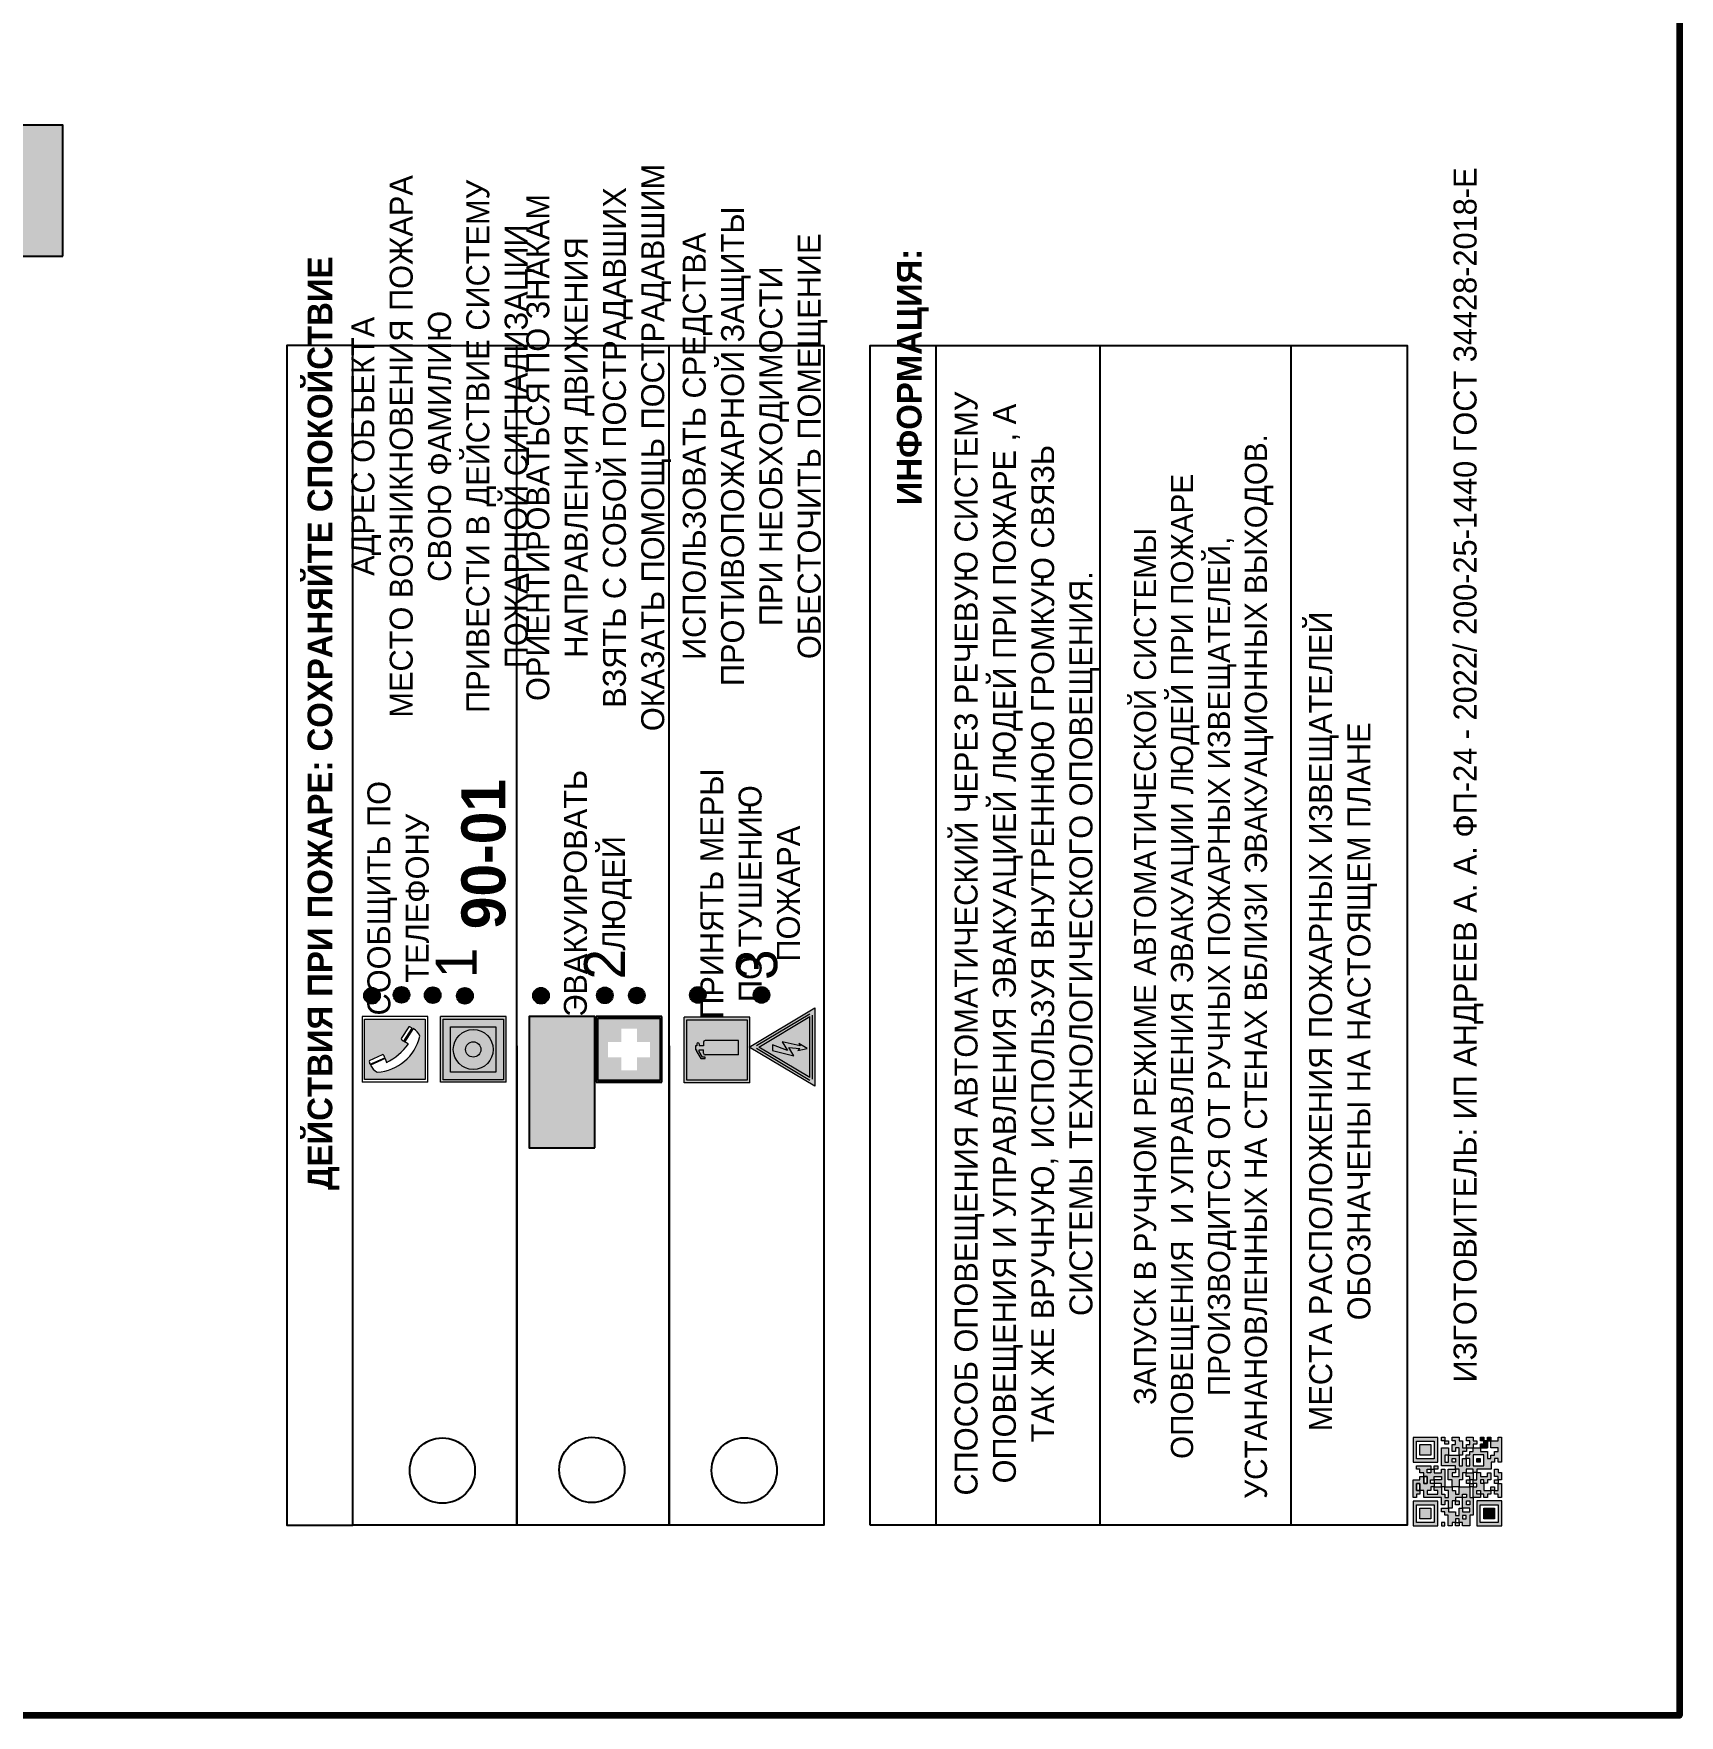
# Model space of a CAD drawing. Header units: millimetres. Extents: x 13114 to 67229, y 22859 to 38520.
# Drawn here: x 19139.1 to 19339.7, y 30107.3 to 30312.3 of the extents above; entities that cross this region are included whole.
import ezdxf

# ---------------------------------------------------------------- set-up
doc = ezdxf.new("R2010")
doc.units = ezdxf.units.MM
doc.layers.add('План_Штампы', color=7, linetype='Continuous')
doc.styles.add('обычный', font='arial.ttf')

# ---------------------------------------------------------------- blocks, each defined once
blk = doc.blocks.new('A$C3E6D3DDE')
at = {"lineweight": 5}
h = blk.add_hatch(color=40, dxfattribs=at)
h.paths.add_polyline_path([(24.1, 1.45), (16.46, -11.35), (31.74, -11.35)])
h.paths.add_polyline_path([(24.09, -0.46), (30.03, -10.41), (18.14, -10.41)], flags=16)
h.paths.add_polyline_path([(24.54, -3.08), (23.41, -6.02), (25.13, -5.01), (24.33, -8.5), (24.82, -8.27), (23.79, -9.86), (23.4, -8.04), (23.8, -8.43), (24.04, -6.29), (22.39, -7.25), (23.44, -3.08)], flags=0)
h = blk.add_hatch(color=256, dxfattribs=at)
h.paths.add_polyline_path([(24.37, 0.03, 0.567511), (23.82, 0.03), (17.59, -10.4, 0.582454), (17.86, -10.88), (30.32, -10.88, 0.582149), (30.6, -10.4)])
h.paths.add_polyline_path([(24.09, -0.46), (18.14, -10.41), (30.03, -10.41)], flags=16)
h.paths.add_polyline_path([(24.54, -3.08), (23.41, -6.02), (25.13, -5.01), (24.33, -8.5), (24.82, -8.27), (23.79, -9.86), (23.4, -8.04), (23.8, -8.43), (24.04, -6.29), (22.39, -7.25), (23.44, -3.08)], flags=0)
h = blk.add_hatch(color=40, dxfattribs=at)
h.paths.add_polyline_path([(24.09, -0.46), (18.14, -10.41), (30.03, -10.41)])
h.paths.add_polyline_path([(24.82, -8.27), (23.79, -9.86), (23.4, -8.04), (23.8, -8.43), (24.04, -6.29), (22.39, -7.25), (23.44, -3.08), (24.54, -3.08), (23.41, -6.02), (25.13, -5.01), (24.33, -8.5)], flags=16)
at = {"color": 40, "lineweight": 5}
for p, q in [((16.46, -11.35), (24.1, 1.45)), ((24.1, 1.45), (31.74, -11.35))]:
    blk.add_line(p, q, dxfattribs=at)
at = {"lineweight": 5}
for p, q in [((17.59, -10.4), (23.82, 0.03)), ((24.37, 0.03), (30.6, -10.4)), ((18.14, -10.41), (24.09, -0.46)), ((23.44, -3.08), (22.39, -7.25)), ((23.41, -6.02), (24.54, -3.08)), ((24.54, -3.08), (23.44, -3.08)), ((24.09, -0.46), (30.03, -10.41)), ((22.39, -7.25), (24.04, -6.29)), ((25.13, -5.01), (23.41, -6.02)), ((24.04, -6.29), (23.8, -8.43)), ((24.33, -8.5), (25.13, -5.01)), ((23.8, -8.43), (23.4, -8.04)), ((23.4, -8.04), (23.79, -9.86)), ((23.79, -9.86), (24.82, -8.27)), ((24.82, -8.27), (24.33, -8.5)), ((17.86, -10.88), (30.32, -10.88)), ((18.14, -10.41), (30.03, -10.41))]:
    blk.add_line(p, q, dxfattribs=at)
at = {"color": 50, "lineweight": 5}
blk.add_line((31.74, -11.35), (16.46, -11.35), dxfattribs=at)
blk = doc.blocks.new('A$C456E1F9C')
at = {"lineweight": 5}
h = blk.add_hatch(color=242, dxfattribs=at)
h.paths.add_polyline_path([(0.51, -1.47), (0.51, -13.26), (12.29, -13.26), (12.29, -1.47)])
h.paths.add_polyline_path([(5.42, -4.95, -0.254479), (4.78, -5.4), (3.52, -2.53, -0.209735), (4.23, -2.4)], flags=16)
h.paths.add_polyline_path([(8.53, -8.6), (10.87, -10.17), (10.54, -10.76), (8.03, -9.13, -0.192251)], flags=16)
h.paths.add_polyline_path([(4.61, -5.49, 0.005518), (3.87, -5.72, 0.128647), (7.49, -10.01, 0.00809), (7.83, -9.33), (10.47, -10.97, -0.16736), (8.99, -12.25, -0.327862), (1.95, -3.95, -0.166952), (3.36, -2.62)], flags=16)
at = {"color": 242, "lineweight": 5}
for p, q in [((0, -13.77), (0, -0.97)), ((12.8, -0.97), (0, -0.97)), ((4.61, -5.49), (3.36, -2.62)), ((3.52, -2.53), (4.78, -5.4)), ((4.23, -2.4), (5.42, -4.95)), ((12.8, -13.77), (12.8, -0.97)), ((7.83, -9.33), (10.47, -10.97)), ((8.03, -9.13), (10.54, -10.76)), ((10.81, -10.12), (8.53, -8.6)), ((10.54, -10.76), (10.8, -10.3)), ((10.8, -10.3), (10.81, -10.12)), ((0, -13.77), (12.8, -13.77))]:
    blk.add_line(p, q, dxfattribs=at)
blk.add_lwpolyline([(0.51, -1.47), (12.29, -1.47), (12.29, -13.26), (0.51, -13.26)], close=True, dxfattribs=at)
for centre, radius, start, end in [((4.59, -5.34), 2.99, 114.2845, 152.1974), ((4.02, -3.27), 0.891, 76.3284, 123.7092), ((11.12, -3.31), 9.19, 183.9915, 256.6009), ((14.98, -39.1), 35.17, 107.1487, 108.4135), ((13.86, -0.94), 11.08, 205.5536, 234.8762), ((4.68, -4.59), 0.824, 276.9621, 334.0723), ((-13.31, 0.8), 23.44, 332.5487, 334.4027), ((8.94, -9.5), 0.989, 114.4092, 157.9388), ((7.87, -9.46), 3, 291.9291, 329.9329)]:
    blk.add_arc(centre, radius, start, end, dxfattribs=at)
blk = doc.blocks.new('A$C54414219')
at = {"true_color": 0xffffff}
h = blk.add_hatch(color=7, dxfattribs=at)
h.paths.add_polyline_path([(2.39, -9.45), (2.39, -18.3), (11.23, -18.3), (11.23, -9.45)], flags=0)
h.paths.add_polyline_path([(10.71, -13.87, -1), (2.92, -13.87, -1)], flags=0)
h.paths.add_polyline_path([(8.3, -13.87, -1), (5.33, -13.87, -1)], flags=0)
h.paths.add_polyline_path([(0.41, -7.47), (0.41, -20.27), (13.21, -20.27), (13.21, -7.47)])
h.paths.add_polyline_path([(0.92, -19.77), (12.71, -19.77), (12.71, -7.98), (0.92, -7.98)], flags=16)
h.paths.add_polyline_path([(11.23, -9.45), (11.23, -18.3), (2.39, -18.3), (2.39, -9.45)], flags=0)
at = {"lineweight": 5}
h = blk.add_hatch(color=242, dxfattribs=at)
h.paths.add_polyline_path([(12.71, -7.98), (0.92, -7.98), (0.92, -19.77), (12.71, -19.77)])
h.paths.add_polyline_path([(11.23, -18.3), (2.39, -18.3), (2.39, -9.45), (11.23, -9.45)], flags=16)
h.paths.add_polyline_path([(10.71, -13.87, -1), (2.92, -13.87, -1)], flags=0)
h.paths.add_polyline_path([(8.3, -13.87, -1), (5.33, -13.87, -1)], flags=0)
at = {"true_color": 0xffffff}
h = blk.add_hatch(color=7, dxfattribs=at)
h.paths.add_polyline_path([(2.39, -9.45), (2.39, -18.3), (11.23, -18.3), (11.23, -9.45)])
h.paths.add_polyline_path([(10.71, -13.87, -1), (2.92, -13.87, -1)], flags=16)
h.paths.add_polyline_path([(8.3, -13.87, -1), (5.33, -13.87, -1)], flags=0)
at = {"lineweight": 5}
h = blk.add_hatch(color=242, dxfattribs=at)
h.paths.add_polyline_path([(2.92, -13.87, 1), (10.71, -13.87, 1)])
h.paths.add_polyline_path([(8.3, -13.87, -1), (5.33, -13.87, -1)], flags=16)
at = {"color": 242, "lineweight": 5}
for p, q in [((0.41, -20.27), (0.41, -7.47)), ((0.41, -7.47), (13.21, -7.47)), ((0.41, -7.47), (13.21, -7.47)), ((13.21, -20.27), (13.21, -7.47)), ((0.41, -20.27), (13.21, -20.27))]:
    blk.add_line(p, q, dxfattribs=at)
for points in [[(0.92, -7.98), (12.71, -7.98), (12.71, -19.77), (0.92, -19.77)], [(2.39, -9.45), (11.23, -9.45), (11.23, -18.3), (2.39, -18.3)]]:
    blk.add_lwpolyline(points, close=True, dxfattribs=at)
for radius in [3.89, 1.49]:
    blk.add_circle((6.81, -13.87), radius, dxfattribs=at)
blk = doc.blocks.new('A$C32E8229D')
at = {"true_color": 0xffffff}
blk.add_hatch(color=7, dxfattribs=at).paths.add_polyline_path([(0, 0), (0, -8), (16, -8), (16, 0)])
h = blk.add_hatch(color=126)
h.paths.add_polyline_path([(0.2, -0.2), (15.8, -0.2), (15.8, -7.8), (0.2, -7.8)])
h.paths.add_polyline_path([(13.49, -2.05), (12.08, -2.05), (11.37, -2.63, 0.162397), (11.29, -2.84), (11.29, -3.63), (10.35, -3.63), (10.35, -4.05), (11.68, -4.05), (11.68, -3.48), (12.26, -4.28), (11.29, -5.1), (11.29, -6.78), (11.85, -6.78), (11.85, -5.44), (12.8, -4.64), (12.8, -5.94), (14.46, -5.94), (14.46, -5.39), (13.45, -5.39), (13.45, -3.97), (12.46, -2.59), (13.15, -2.59), (13.69, -3.34), (14.18, -3)], flags=16)
h.paths.add_polyline_path([(10.74, -1.82, 1), (11.8, -1.82, 1)], flags=16)
h.paths.add_polyline_path([(9.39, -3.59), (5.99, -3.59), (6.56, -3.03), (5.91, -3.03), (5.1, -3.83), (5.91, -4.64), (6.56, -4.64), (5.99, -4.09), (9.39, -4.09)], flags=16)
h.paths.add_polyline_path([(4.29, -1.08), (1.72, -1.08), (1.72, -6.6), (4.29, -6.6)], flags=16)
at = {"color": 126}
blk.add_lwpolyline([(16, -8), (0, -8), (0, 0), (16, 0)], close=True, dxfattribs=at)
blk = doc.blocks.new('A$C18900ED3')
h = blk.add_hatch(color=126)
h.paths.add_polyline_path([(-0.18, -0.18), (-7.02, -0.18), (-7.02, -7.02), (-0.18, -7.02)])
h.paths.add_polyline_path([(-5.89, -4.46), (-5.89, -2.77), (-4.46, -2.77), (-4.46, -1.31), (-2.77, -1.31), (-2.77, -2.77), (-1.33, -2.77), (-1.33, -4.46), (-2.77, -4.46), (-2.77, -5.89), (-4.46, -5.89), (-4.46, -4.46)], flags=16)
at = {"color": 126}
for p, q in [((-7.2, 0), (-7.2, -7.2)), ((0, 0), (-7.2, 0)), ((0, -7.2), (0, 0)), ((-7.02, -7.02), (-7.02, -0.18)), ((-7.02, -0.18), (-0.18, -0.18)), ((-0.18, -0.18), (-0.18, -7.02)), ((-7.2, -7.2), (0, -7.2)), ((-0.18, -7.02), (-7.02, -7.02))]:
    blk.add_line(p, q, dxfattribs=at)
blk = doc.blocks.new('A$C3AD82952')
at = {"true_color": 0xf5f5ff}
h = blk.add_hatch(color=7, dxfattribs=at)
h.dxf.hatch_style = 1
h.paths.add_polyline_path([(8.21, 8.73, 0.414214), (7.89, 9.05), (7.22, 9.05), (7.22, 9.92), (7.59, 9.92, 1), (7.57, 10.36), (7.22, 10.36), (7.22, 10.6), (6.43, 10.6), (6.43, 10.36), (6.01, 10.36), (4.74, 9.59), (4.74, 8.69), (4.98, 8.73), (4.98, 9.26), (6.12, 9.91), (6.43, 9.91), (6.43, 9.05), (5.76, 9.05, 0.414214), (5.44, 8.73), (5.44, 2.2), (8.21, 2.2)], flags=0)
h.paths.add_polyline_path([(12.8, 12.8), (0, 12.8), (0, 0), (12.8, 0)])
h.paths.add_polyline_path([(0.51, 12.29), (12.29, 12.29), (12.29, 0.51), (0.51, 0.51)], flags=16)
h.paths.add_polyline_path([(4.74, 9.59), (6.01, 10.36), (6.43, 10.36), (6.43, 10.6), (7.22, 10.6), (7.22, 10.36), (7.59, 10.36, -0.94586), (7.59, 9.92), (7.22, 9.92), (7.22, 9.05), (7.89, 9.05, -0.414214), (8.21, 8.73), (8.21, 2.2), (5.44, 2.2), (5.44, 8.73, -0.414214), (5.76, 9.05), (6.43, 9.05), (6.43, 9.91), (6.12, 9.91), (4.98, 9.26), (4.98, 8.73), (4.74, 8.69)], flags=0)
h = blk.add_hatch(color=242)
h.dxf.hatch_style = 1
h.paths.add_polyline_path([(12.29, 12.29), (0.51, 12.29), (0.51, 0.51), (12.29, 0.51)])
h.paths.add_polyline_path([(4.74, 8.69), (4.74, 9.59), (6.01, 10.36), (6.43, 10.36), (6.43, 10.6), (7.22, 10.6), (7.22, 10.36), (7.59, 10.36, -0.94586), (7.59, 9.92), (7.22, 9.92), (7.22, 9.05), (7.89, 9.05, -0.414214), (8.21, 8.73), (8.21, 2.2), (5.44, 2.2), (5.44, 8.73, -0.414214), (5.76, 9.05), (6.43, 9.05), (6.43, 9.91), (6.12, 9.91), (4.98, 9.26), (4.98, 8.73)], flags=16)
h = blk.add_hatch(color=7, dxfattribs=at)
h.dxf.hatch_style = 1
h.paths.add_polyline_path([(8.21, 8.73, 0.414214), (7.89, 9.05), (7.22, 9.05), (7.22, 9.92), (7.59, 9.92, 1), (7.57, 10.36), (7.22, 10.36), (7.22, 10.6), (6.43, 10.6), (6.43, 10.36), (6.01, 10.36), (4.74, 9.59), (4.74, 8.69), (4.98, 8.73), (4.98, 9.26), (6.12, 9.91), (6.43, 9.91), (6.43, 9.05), (5.76, 9.05, 0.414214), (5.44, 8.73), (5.44, 2.2), (8.21, 2.2)])
at = {"color": 242, "lineweight": 5}
for p, q in [((0, 0), (0, 12.8)), ((0, 12.8), (12.8, 12.8)), ((6.01, 10.36), (4.74, 9.59)), ((4.98, 9.26), (6.12, 9.91)), ((6.01, 10.36), (6.43, 10.36)), ((6.12, 9.91), (6.43, 9.91)), ((7.22, 10.6), (6.43, 10.6)), ((6.43, 10.6), (6.43, 10.36)), ((6.43, 9.91), (6.43, 9.05)), ((7.22, 10.36), (7.22, 10.6)), ((7.59, 10.36), (7.22, 10.36)), ((7.22, 9.05), (7.22, 9.92)), ((7.59, 9.92), (7.22, 9.92)), ((12.8, 0), (12.8, 12.8)), ((4.74, 9.59), (4.74, 8.69)), ((4.74, 8.69), (4.98, 8.73)), ((4.98, 8.73), (4.98, 9.26)), ((5.44, 2.2), (5.44, 8.73)), ((5.76, 9.05), (6.43, 9.05)), ((7.89, 9.05), (7.22, 9.05)), ((8.21, 2.2), (8.21, 8.73)), ((0, 0), (12.8, 0)), ((5.44, 2.2), (8.21, 2.2))]:
    blk.add_line(p, q, dxfattribs=at)
blk.add_lwpolyline([(0.51, 12.29), (12.29, 12.29), (12.29, 0.51), (0.51, 0.51)], close=True, dxfattribs=at)
for centre, radius, start, end in [((7.58, 10.14), 0.223, 273.1875, 86.8125), ((5.76, 8.73), 0.32, 90, 180), ((7.89, 8.73), 0.32, 0, 90)]:
    blk.add_arc(centre, radius, start, end, dxfattribs=at)
blk = doc.blocks.new('QR')
at = {"lineweight": 0}
h = blk.add_hatch(color=256, dxfattribs=at)
h.dxf.hatch_style = 1
h.paths.add_polyline_path([(9241.16, 2687.38), (9242.01, 2687.38), (9242.01, 2687.83), (9241.59, 2687.83), (9241.59, 2688.68), (9239.45, 2688.68), (9239.45, 2688.25), (9239.86, 2688.25), (9239.86, 2687.83), (9240.29, 2687.83), (9240.29, 2688.25), (9241.16, 2688.25), (9241.16, 2687.83), (9240.29, 2687.83), (9240.29, 2687.38), (9239.45, 2687.38), (9239.45, 2685.22), (9238.57, 2685.22), (9238.57, 2684.8), (9239.02, 2684.8), (9239.02, 2684.37), (9238.13, 2684.37), (9238.13, 2683.92), (9239.02, 2683.92), (9239.02, 2683.5), (9239.44, 2683.5), (9239.44, 2682.64), (9239.87, 2682.64), (9239.87, 2682.18), (9239.44, 2682.18), (9239.44, 2682.64), (9238.13, 2682.64), (9238.13, 2681.76), (9237.71, 2681.76), (9237.71, 2682.64), (9238.13, 2682.64), (9238.13, 2683.07), (9237.27, 2683.07), (9237.27, 2683.51), (9237.71, 2683.51), (9237.71, 2684.37), (9238.13, 2684.37), (9238.13, 2685.22), (9237.71, 2685.22), (9237.71, 2684.8), (9237.28, 2684.8), (9237.28, 2684.38), (9235.98, 2684.38), (9235.98, 2683.92), (9236.4, 2683.92), (9236.4, 2683.49), (9236.84, 2683.49), (9236.84, 2683.07), (9236.4, 2683.07), (9236.4, 2682.64), (9235.98, 2682.64), (9235.98, 2681.76), (9237.29, 2681.76), (9237.29, 2681.33), (9239.43, 2681.33), (9239.43, 2681.76), (9240.74, 2681.76), (9240.74, 2683.05), (9239.87, 2683.05), (9239.87, 2683.5), (9240.29, 2683.5), (9240.29, 2683.91), (9240.74, 2683.91), (9240.74, 2684.81), (9240.29, 2684.81), (9240.29, 2684.79), (9240.29, 2684.37), (9239.45, 2684.37), (9239.45, 2684.8), (9239.87, 2684.8), (9239.87, 2685.21), (9240.74, 2685.21), (9240.74, 2686.1), (9240.29, 2686.1), (9240.29, 2685.64), (9239.86, 2685.64), (9239.86, 2686.95), (9240.29, 2686.95), (9240.29, 2686.52), (9240.74, 2686.52), (9240.74, 2686.1), (9241.16, 2686.1), (9241.16, 2686.53), (9241.59, 2686.53), (9241.59, 2686.1), (9242.02, 2686.1), (9242.02, 2685.21), (9241.59, 2685.21), (9241.59, 2686.1), (9241.16, 2686.1), (9241.16, 2685.21), (9240.74, 2685.21), (9240.74, 2684.81), (9242.89, 2684.81), (9242.89, 2685.22), (9242.47, 2685.22), (9242.47, 2686.11), (9242.89, 2686.11), (9242.89, 2686.52), (9242.46, 2686.52), (9242.46, 2686.95), (9242.89, 2686.95), (9242.89, 2686.52), (9243.32, 2686.52), (9243.32, 2688.26), (9242.9, 2688.26), (9242.9, 2687.83), (9242.47, 2687.83), (9242.47, 2687.38), (9242.01, 2687.38), (9242.01, 2686.94), (9241.16, 2686.94)])
h.paths.add_polyline_path([(9239.02, 2682.18), (9239.02, 2681.76), (9238.54, 2681.76), (9238.54, 2682.18)], flags=16)
h.paths.add_polyline_path([(9237.27, 2682.65), (9237.27, 2682.19), (9236.83, 2682.19), (9236.83, 2682.65)], flags=16)
h = blk.add_hatch(color=256, dxfattribs=at)
h.dxf.hatch_style = 1
h.paths.add_polyline_path([(9238.15, 2687.83), (9236.83, 2687.83), (9236.83, 2686.52), (9238.15, 2686.52)], flags=0)
h.paths.add_polyline_path([(9239.01, 2685.65), (9239.01, 2688.68), (9235.98, 2688.68), (9235.98, 2685.65)])
h.paths.add_polyline_path([(9236.41, 2686.1), (9236.41, 2688.26), (9238.56, 2688.26), (9238.56, 2686.1)], flags=16)
h.paths.add_polyline_path([(9236.83, 2686.52), (9236.83, 2687.83), (9238.15, 2687.83), (9238.15, 2686.52)], flags=0)
h = blk.add_hatch(color=256, dxfattribs=at)
h.dxf.hatch_style = 1
h.paths.add_polyline_path([(9238.15, 2686.52), (9238.15, 2687.83), (9236.83, 2687.83), (9236.83, 2686.52)])
h.paths.add_polyline_path([(9245.91, 2686.52), (9245.91, 2687.83), (9244.59, 2687.83), (9244.59, 2686.52)], flags=0)
h.paths.add_polyline_path([(9246.77, 2685.65), (9246.77, 2688.68), (9243.74, 2688.68), (9243.74, 2685.65)])
h.paths.add_polyline_path([(9244.17, 2686.1), (9244.17, 2688.26), (9246.32, 2688.26), (9246.32, 2686.1)], flags=16)
h.paths.add_polyline_path([(9244.59, 2686.52), (9244.59, 2687.83), (9245.91, 2687.83), (9245.91, 2686.52)], flags=0)
h = blk.add_hatch(color=256, dxfattribs=at)
h.dxf.hatch_style = 1
h.paths.add_polyline_path([(9240.75, 2681.76), (9240.75, 2681.35), (9241.17, 2681.35), (9241.17, 2681.76)])
h.paths.add_polyline_path([(9241.6, 2682.18), (9241.17, 2682.18), (9241.17, 2681.76), (9241.6, 2681.76)])
h.paths.add_polyline_path([(9242.47, 2681.34), (9242.47, 2682.19), (9242.02, 2682.19), (9242.02, 2681.76), (9241.6, 2681.76), (9241.6, 2681.34)])
h.paths.add_polyline_path([(9239.87, 2678.3), (9239.44, 2678.3), (9239.44, 2677.89), (9241.17, 2677.89), (9241.17, 2678.3), (9240.28, 2678.3), (9240.28, 2678.73), (9239.87, 2678.73)])
h.paths.add_polyline_path([(9240.75, 2678.73), (9240.75, 2679.19), (9240.28, 2679.19), (9240.28, 2678.73)])
h.paths.add_polyline_path([(9241.6, 2678.73), (9241.17, 2678.73), (9241.17, 2678.3), (9241.6, 2678.3)])
h.paths.add_polyline_path([(9242.02, 2678.3), (9241.6, 2678.3), (9241.6, 2677.89), (9242.48, 2677.89), (9242.48, 2678.31), (9242.9, 2678.31), (9242.9, 2678.73), (9242.02, 2678.73)])
h.paths.add_polyline_path([(9246.36, 2684.37), (9246.36, 2684.79), (9245.93, 2684.79), (9245.93, 2684.37)])
h.paths.add_polyline_path([(9246.78, 2685.2), (9246.36, 2685.2), (9246.36, 2684.79), (9246.78, 2684.79)])
h.paths.add_polyline_path([(9245.91, 2687.83), (9244.59, 2687.83), (9244.59, 2686.52), (9245.91, 2686.52)])
h = blk.add_hatch(color=256, dxfattribs=at)
h.dxf.hatch_style = 1
h.paths.add_polyline_path([(9243.32, 2686.11), (9242.89, 2686.11), (9242.89, 2685.64), (9243.32, 2685.64)])
h.paths.add_polyline_path([(9239.02, 2683.07), (9239.02, 2683.5), (9238.56, 2683.5), (9238.56, 2683.07)])
h.paths.add_polyline_path([(9236.4, 2684.8), (9236.4, 2685.22), (9235.98, 2685.22), (9235.98, 2684.8)])
h.paths.add_polyline_path([(9236.4, 2683.07), (9236.4, 2683.49), (9235.98, 2683.49), (9235.98, 2683.07)])
h = blk.add_hatch(color=256, dxfattribs=at)
h.dxf.hatch_style = 1
h.paths.add_polyline_path([(9243.32, 2682.64), (9243.32, 2683.07), (9244.62, 2683.07), (9244.62, 2684.37), (9243.74, 2684.37), (9243.74, 2684.8), (9244.62, 2684.8), (9244.62, 2684.37), (9245.48, 2684.37), (9245.48, 2685.22), (9243.32, 2685.22), (9243.32, 2683.5), (9242.89, 2683.5), (9242.89, 2683.06), (9242.01, 2683.06), (9242.01, 2683.91), (9242.47, 2683.91), (9242.47, 2683.5), (9242.89, 2683.5), (9242.89, 2684.38), (9241.59, 2684.38), (9241.59, 2683.91), (9240.74, 2683.91), (9240.74, 2683.05), (9241.59, 2683.05), (9241.59, 2682.64), (9242.47, 2682.64), (9242.47, 2682.19), (9242.91, 2682.19), (9242.91, 2681.34), (9242.48, 2681.34), (9242.48, 2680.91), (9242.91, 2680.91), (9242.91, 2679.17), (9243.75, 2679.17), (9243.75, 2678.73), (9244.2, 2678.73), (9244.2, 2678.3), (9243.75, 2678.3), (9243.75, 2677.88), (9246.78, 2677.88), (9246.78, 2678.3), (9246.35, 2678.3), (9246.35, 2679.19), (9245.48, 2679.19), (9245.48, 2678.31), (9245.05, 2678.31), (9245.05, 2678.73), (9244.62, 2678.73), (9244.62, 2679.19), (9244.2, 2679.19), (9244.2, 2679.61), (9245.05, 2679.61), (9245.05, 2680.46), (9245.48, 2680.46), (9245.48, 2681.34), (9245.04, 2681.34), (9245.04, 2681.76), (9244.63, 2681.76), (9244.63, 2682.19), (9244.21, 2682.19), (9244.21, 2681.76), (9243.32, 2681.76), (9243.32, 2682.19), (9244.21, 2682.19), (9244.21, 2682.64)])
h.paths.add_polyline_path([(9243.75, 2683.49), (9243.75, 2683.92), (9244.21, 2683.92), (9244.21, 2683.49)], flags=16)
h.paths.add_polyline_path([(9243.32, 2681.34), (9244.63, 2681.34), (9244.63, 2680.04), (9243.32, 2680.04)], flags=16)
h.paths.add_polyline_path([(9243.76, 2680.89), (9244.18, 2680.89), (9244.18, 2680.48), (9243.76, 2680.48)], flags=0)
h = blk.add_hatch(color=256, dxfattribs=at)
h.dxf.hatch_style = 1
h.paths.add_polyline_path([(9246.36, 2683.07), (9246.78, 2683.07), (9246.78, 2683.92), (9246.36, 2683.92), (9246.36, 2683.49), (9245.92, 2683.49), (9245.92, 2683.92), (9245.06, 2683.92), (9245.06, 2683.49), (9245.48, 2683.49), (9245.48, 2683.07), (9244.62, 2683.07), (9244.62, 2682.65), (9245.05, 2682.65), (9245.05, 2682.18), (9245.48, 2682.18), (9245.48, 2682.65), (9246.36, 2682.65)])
h.paths.add_polyline_path([(9246.78, 2682.18), (9246.36, 2682.18), (9246.36, 2681.75), (9245.92, 2681.75), (9245.92, 2682.18), (9245.48, 2682.18), (9245.48, 2681.34), (9245.48, 2681.34), (9245.94, 2681.34), (9245.94, 2680.91), (9246.36, 2680.91), (9246.36, 2681.34), (9246.78, 2681.34)])
h = blk.add_hatch(color=256, dxfattribs=at)
h.dxf.hatch_style = 1
h.paths.add_polyline_path([(9235.98, 2680.9), (9235.98, 2677.86), (9239.02, 2677.86), (9239.02, 2680.9)])
h.paths.add_polyline_path([(9238.57, 2680.48), (9238.57, 2678.32), (9236.41, 2678.32), (9236.41, 2680.48)], flags=16)
h.paths.add_polyline_path([(9238.15, 2680.05), (9238.15, 2678.74), (9236.83, 2678.74), (9236.83, 2680.05)], flags=0)
h = blk.add_hatch(color=256, dxfattribs=at)
h.dxf.hatch_style = 1
h.paths.add_polyline_path([(9242.02, 2680.46), (9242.48, 2680.46), (9242.48, 2680.91), (9241.58, 2680.91), (9241.58, 2681.35), (9241.17, 2681.35), (9241.17, 2680.91), (9240.75, 2680.91), (9240.75, 2681.33), (9239.43, 2681.33), (9239.43, 2680.46), (9239.86, 2680.46), (9239.86, 2680.92), (9240.3, 2680.92), (9240.3, 2680.46), (9239.86, 2680.46), (9239.86, 2680.04), (9239.44, 2680.04), (9239.44, 2679.62), (9239.86, 2679.62), (9239.86, 2679.19), (9240.29, 2679.19), (9240.29, 2680.03), (9241.18, 2680.03), (9241.18, 2680.47), (9241.6, 2680.47), (9241.6, 2680.03), (9241.18, 2680.03), (9241.18, 2679.61), (9241.6, 2679.61), (9241.6, 2679.19), (9242.47, 2679.19), (9242.47, 2679.6), (9242.02, 2679.6)])
h = blk.add_hatch(color=256, dxfattribs=at)
h.dxf.hatch_style = 1
h.paths.add_polyline_path([(9244.18, 2680.48), (9244.18, 2680.89), (9243.76, 2680.89), (9243.76, 2680.48)])
h = blk.add_hatch(color=256, dxfattribs=at)
h.dxf.hatch_style = 1
h.paths.add_polyline_path([(9238.15, 2680.05), (9236.83, 2680.05), (9236.83, 2678.74), (9238.15, 2678.74)])
h = blk.add_hatch(color=256, dxfattribs=at)
h.dxf.hatch_style = 1
h.paths.add_polyline_path([(9245.93, 2680.04), (9245.93, 2680.46), (9245.48, 2680.46), (9245.48, 2679.62), (9246.35, 2679.62), (9246.35, 2680.04)])
h.paths.add_polyline_path([(9246.78, 2680.04), (9246.78, 2680.46), (9246.35, 2680.46), (9246.35, 2680.04)])
h.paths.add_polyline_path([(9246.78, 2679.18), (9246.78, 2679.62), (9246.35, 2679.62), (9246.35, 2679.18)])
for points in [[(9237.71, 2685.22), (9238.13, 2685.22), (9238.13, 2684.37), (9237.71, 2684.37), (9237.71, 2683.51), (9237.27, 2683.51), (9237.27, 2683.07), (9238.13, 2683.07), (9238.13, 2682.64), (9237.71, 2682.64), (9237.71, 2681.76), (9238.13, 2681.76), (9238.13, 2682.64), (9239.44, 2682.64), (9239.44, 2683.5), (9239.02, 2683.5), (9239.02, 2683.07), (9238.56, 2683.07), (9238.56, 2683.5), (9239.02, 2683.5), (9239.02, 2683.92), (9238.13, 2683.92), (9238.13, 2684.37), (9239.02, 2684.37), (9239.02, 2684.8), (9238.57, 2684.8), (9238.57, 2685.22), (9239.45, 2685.22), (9239.45, 2687.38), (9240.29, 2687.38), (9240.29, 2687.83), (9239.86, 2687.83), (9239.86, 2688.25), (9239.45, 2688.25), (9239.45, 2688.68), (9241.59, 2688.68), (9241.59, 2687.83), (9242.01, 2687.83), (9242.01, 2687.38), (9242.47, 2687.38), (9242.47, 2687.83), (9242.9, 2687.83), (9242.9, 2688.26), (9243.32, 2688.26), (9243.32, 2686.52), (9242.89, 2686.52), (9242.89, 2686.11), (9243.32, 2686.11), (9243.32, 2685.64), (9242.89, 2685.64), (9242.89, 2686.11), (9242.47, 2686.11), (9242.47, 2685.22), (9242.89, 2685.22), (9242.89, 2684.81), (9240.74, 2684.81), (9240.74, 2683.91), (9241.59, 2683.91), (9241.59, 2684.38), (9242.89, 2684.38), (9242.89, 2683.5), (9242.47, 2683.5), (9242.47, 2683.91), (9242.01, 2683.91), (9242.01, 2683.06), (9242.89, 2683.06), (9242.89, 2683.5), (9243.32, 2683.5), (9243.32, 2685.22), (9245.48, 2685.22), (9245.48, 2684.37), (9244.62, 2684.37), (9244.62, 2683.07), (9245.48, 2683.07), (9245.48, 2683.49), (9245.06, 2683.49), (9245.06, 2683.92), (9245.92, 2683.92), (9245.92, 2683.49), (9246.36, 2683.49), (9246.36, 2683.92), (9246.78, 2683.92), (9246.78, 2683.07), (9246.36, 2683.07), (9246.36, 2682.65), (9245.48, 2682.65), (9245.48, 2682.18), (9245.92, 2682.18), (9245.92, 2681.75), (9246.36, 2681.75), (9246.36, 2682.18), (9246.78, 2682.18), (9246.78, 2681.34), (9246.36, 2681.34), (9246.36, 2680.91), (9245.94, 2680.91), (9245.94, 2681.34), (9245.48, 2681.34), (9245.48, 2680.46), (9245.93, 2680.46), (9245.93, 2680.04), (9246.35, 2680.04), (9246.35, 2680.46), (9246.78, 2680.46), (9246.78, 2680.04), (9246.78, 2680.04), (9246.35, 2680.04), (9246.35, 2679.62), (9246.78, 2679.62), (9246.78, 2679.18), (9246.35, 2679.18), (9246.35, 2678.3), (9246.78, 2678.3), (9246.78, 2677.88), (9243.75, 2677.88), (9243.75, 2678.3), (9244.2, 2678.3), (9244.2, 2678.73), (9243.75, 2678.73), (9243.75, 2679.17), (9242.91, 2679.17), (9242.91, 2680.91), (9242.48, 2680.91), (9242.48, 2680.46), (9242.02, 2680.46), (9242.02, 2679.6), (9242.47, 2679.6), (9242.47, 2679.19), (9241.6, 2679.19), (9241.6, 2679.61), (9241.18, 2679.61), (9241.18, 2680.03), (9240.29, 2680.03), (9240.29, 2679.19), (9240.75, 2679.19), (9240.75, 2678.73), (9240.28, 2678.73), (9240.28, 2678.3), (9241.17, 2678.3), (9241.17, 2678.73), (9241.6, 2678.73), (9241.6, 2678.3), (9242.02, 2678.3), (9242.02, 2678.73), (9242.9, 2678.73), (9242.9, 2678.31), (9242.48, 2678.31), (9242.48, 2677.89), (9241.6, 2677.89), (9241.6, 2678.3), (9241.17, 2678.3), (9241.17, 2677.89), (9239.44, 2677.89), (9239.44, 2678.3), (9239.87, 2678.3), (9239.87, 2678.73), (9240.28, 2678.73), (9240.28, 2679.19), (9240.29, 2679.19), (9239.86, 2679.19), (9239.86, 2679.62), (9239.44, 2679.62), (9239.44, 2680.04), (9239.86, 2680.04), (9239.86, 2680.46), (9239.43, 2680.46), (9239.43, 2681.33), (9237.29, 2681.33), (9237.29, 2681.76), (9235.98, 2681.76), (9235.98, 2682.64), (9236.4, 2682.64), (9236.4, 2683.07), (9235.98, 2683.07), (9235.98, 2683.49), (9236.4, 2683.49), (9236.4, 2683.92), (9235.98, 2683.92), (9235.98, 2684.38), (9237.28, 2684.38), (9237.28, 2684.8), (9237.71, 2684.8), (9237.71, 2685.22), (9237.92, 2685.22)], [(9240.74, 2685.21), (9239.87, 2685.21), (9239.87, 2684.8), (9239.45, 2684.8), (9239.45, 2684.37), (9240.29, 2684.37), (9240.29, 2684.79), (9240.29, 2684.81), (9240.74, 2684.81), (9240.74, 2685.21), (9239.87, 2685.21)], [(9240.74, 2686.1), (9240.74, 2686.52), (9240.29, 2686.52), (9240.29, 2686.95), (9239.86, 2686.95), (9239.86, 2685.64), (9240.29, 2685.64), (9240.29, 2686.1), (9240.74, 2686.1), (9240.74, 2686.52)], [(9240.74, 2683.05), (9240.74, 2681.76), (9239.43, 2681.76), (9239.43, 2681.33), (9240.75, 2681.33), (9240.75, 2681.35), (9240.75, 2680.91), (9241.17, 2680.91), (9241.17, 2681.35), (9241.58, 2681.35), (9241.58, 2680.91), (9242.48, 2680.91), (9242.48, 2681.34), (9242.91, 2681.34), (9242.91, 2682.19), (9242.47, 2682.19), (9242.47, 2682.64), (9241.59, 2682.64), (9241.59, 2683.05), (9240.74, 2683.05)], [(9240.74, 2683.91), (9240.29, 2683.91), (9240.29, 2683.5), (9239.87, 2683.5), (9239.87, 2683.05), (9240.74, 2683.05), (9240.74, 2683.91)], [(9244.62, 2683.07), (9243.32, 2683.07), (9243.32, 2682.64), (9244.21, 2682.64), (9244.21, 2682.19), (9243.32, 2682.19), (9243.32, 2681.76), (9244.21, 2681.76), (9244.21, 2682.19), (9244.63, 2682.19), (9244.63, 2681.76), (9245.04, 2681.76), (9245.04, 2681.34), (9245.48, 2681.34)], [(9244.62, 2684.37), (9244.62, 2684.8), (9243.74, 2684.8), (9243.74, 2684.37), (9244.62, 2684.37)], [(9245.48, 2682.18), (9245.05, 2682.18), (9245.05, 2682.65), (9244.62, 2682.65), (9244.62, 2683.07)], [(9239.86, 2680.46), (9239.86, 2680.92), (9240.3, 2680.92), (9240.3, 2680.46), (9239.86, 2680.46)], [(9241.6, 2681.76), (9242.02, 2681.76), (9242.02, 2682.19), (9242.47, 2682.19), (9242.47, 2681.34), (9241.6, 2681.34), (9241.6, 2681.76)], [(9245.48, 2682.18), (9245.48, 2681.34)], [(9245.48, 2680.46), (9245.05, 2680.46), (9245.05, 2679.61), (9244.2, 2679.61), (9244.2, 2679.19), (9244.62, 2679.19), (9244.62, 2678.73), (9245.05, 2678.73), (9245.05, 2678.31), (9245.48, 2678.31), (9245.48, 2679.19), (9246.35, 2679.19), (9246.35, 2679.07)], [(9246.35, 2679.62), (9245.48, 2679.62), (9245.48, 2680.46)], [(9245.48, 2680.46), (9245.48, 2679.62), (9246.35, 2679.62), (9246.35, 2680.04), (9245.93, 2680.04), (9245.93, 2680.46), (9245.48, 2680.46), (9245.48, 2679.62)], [(9246.35, 2679.62), (9246.35, 2679.18)]]:
    blk.add_lwpolyline(points, dxfattribs=at)
for points in [[(9235.98, 2685.65), (9239.01, 2685.65), (9239.01, 2688.68), (9235.98, 2688.68)], [(9236.41, 2688.26), (9238.56, 2688.26), (9238.56, 2686.1), (9236.41, 2686.1)], [(9236.83, 2687.83), (9238.15, 2687.83), (9238.15, 2686.52), (9236.83, 2686.52)], [(9240.29, 2687.83), (9241.16, 2687.83), (9241.16, 2688.25), (9240.29, 2688.25)], [(9240.29, 2688.25), (9241.16, 2688.25), (9241.16, 2687.83), (9240.29, 2687.83)], [(9242.01, 2687.38), (9241.16, 2687.38), (9241.16, 2686.94), (9242.01, 2686.94)], [(9241.16, 2687.38), (9242.01, 2687.38), (9242.01, 2686.94), (9241.16, 2686.94)], [(9243.74, 2685.65), (9246.77, 2685.65), (9246.77, 2688.68), (9243.74, 2688.68)], [(9244.17, 2688.26), (9246.32, 2688.26), (9246.32, 2686.1), (9244.17, 2686.1)], [(9244.59, 2687.83), (9245.91, 2687.83), (9245.91, 2686.52), (9244.59, 2686.52)], [(9235.98, 2684.8), (9236.4, 2684.8), (9236.4, 2685.22), (9235.98, 2685.22)], [(9241.16, 2686.1), (9240.74, 2686.1), (9240.74, 2685.21), (9241.16, 2685.21)], [(9241.16, 2686.53), (9241.59, 2686.53), (9241.59, 2686.1), (9241.16, 2686.1)], [(9241.59, 2686.1), (9242.02, 2686.1), (9242.02, 2685.21), (9241.59, 2685.21)], [(9242.89, 2686.52), (9242.46, 2686.52), (9242.46, 2686.95), (9242.89, 2686.95)], [(9246.36, 2685.2), (9246.78, 2685.2), (9246.78, 2684.79), (9246.36, 2684.79)], [(9236.4, 2683.07), (9236.84, 2683.07), (9236.84, 2683.49), (9236.4, 2683.49)], [(9243.75, 2683.92), (9244.21, 2683.92), (9244.21, 2683.49), (9243.75, 2683.49)], [(9245.93, 2684.79), (9246.36, 2684.79), (9246.36, 2684.37), (9245.93, 2684.37)], [(9235.98, 2677.86), (9239.02, 2677.86), (9239.02, 2680.9), (9235.98, 2680.9)], [(9236.83, 2682.19), (9237.27, 2682.19), (9237.27, 2682.65), (9236.83, 2682.65)], [(9238.54, 2682.18), (9239.02, 2682.18), (9239.02, 2681.76), (9238.54, 2681.76)], [(9239.44, 2682.64), (9239.87, 2682.64), (9239.87, 2682.18), (9239.44, 2682.18)], [(9240.75, 2681.76), (9241.17, 2681.76), (9241.17, 2681.35), (9240.75, 2681.35)], [(9241.17, 2682.18), (9241.6, 2682.18), (9241.6, 2681.76), (9241.17, 2681.76)], [(9243.32, 2680.04), (9244.63, 2680.04), (9244.63, 2681.34), (9243.32, 2681.34)], [(9243.76, 2680.89), (9244.18, 2680.89), (9244.18, 2680.48), (9243.76, 2680.48)], [(9236.41, 2680.48), (9238.57, 2680.48), (9238.57, 2678.32), (9236.41, 2678.32)], [(9236.83, 2680.05), (9238.15, 2680.05), (9238.15, 2678.74), (9236.83, 2678.74)], [(9241.18, 2680.03), (9241.6, 2680.03), (9241.6, 2680.47), (9241.18, 2680.47)]]:
    blk.add_lwpolyline(points, close=True, dxfattribs=at)
blk = doc.blocks.new('A$C7B4425F7')
at = {"true_color": 0xffffff}
blk.add_hatch(color=7, dxfattribs=at).paths.add_polyline_path([(0, 0), (-16, 0), (-16, -8), (0, -8)])
h = blk.add_hatch(color=126)
h.paths.add_polyline_path([(-0.2, -0.2), (-15.8, -0.2), (-15.8, -7.8), (-0.2, -7.8)])
h.paths.add_polyline_path([(-11.76, -2.03), (-11.76, -3.66), (-11.17, -3.66, -0.568275), (-11.17, -6.18), (-12.58, -6.18), (-12.58, -2.03)], flags=16)
h.paths.add_polyline_path([(-13.33, -4.12, -0.495768), (-13.59, -6.18), (-15.03, -6.18), (-15.03, -2.03), (-13.59, -2.03, -0.487973)], flags=16)
h.paths.add_polyline_path([(-10.25, -2.03), (-9.48, -2.03), (-9.48, -6.18), (-10.25, -6.18)], flags=16)
h.paths.add_polyline_path([(-13.84, -3.69), (-14.24, -3.69), (-14.24, -3.03), (-13.9, -3.03, -0.692621)], flags=0)
h.paths.add_polyline_path([(-9.15, -2.03), (-8.4, -2.03), (-8.04, -3.07), (-7.68, -2.03), (-6.93, -2.03), (-7.64, -4.1), (-6.93, -6.18), (-7.68, -6.18), (-8.04, -5.14), (-8.4, -6.18), (-9.15, -6.18), (-8.44, -4.1)], flags=16)
h.paths.add_polyline_path([(-11.76, -4.46), (-11.42, -4.46, -0.692621), (-11.36, -5.12), (-11.76, -5.12)], flags=0)
h.paths.add_polyline_path([(-13.9, -5.2), (-14.24, -5.2), (-14.24, -4.55), (-13.84, -4.55, -0.708038)], flags=0)
edge = h.paths.add_edge_path(flags=16)
edge.add_ellipse((-5.51, -4.08), major_axis=(0, 2.05), ratio=0.586184, start_angle=0, end_angle=360)
edge = h.paths.add_edge_path(flags=0)
edge.add_ellipse((-5.51, -4.08), major_axis=(0, 1.14), ratio=0.454828, start_angle=0, end_angle=360)
h.paths.add_polyline_path([(-4.13, -4.96, 0.377264), (-3.48, -4.52, 0.0555), (-3.16, -2.03), (-1.66, -2.03), (-1.66, -4.96), (-0.96, -4.96), (-0.96, -7.01), (-1.75, -7.01), (-1.75, -6.18), (-3.3, -6.18), (-3.3, -7.02), (-4.13, -7.02)], flags=16)
h.paths.add_polyline_path([(-2.73, -2.91), (-2.28, -2.91), (-2.28, -4.96), (-3.05, -4.96, 0.079136)], flags=0)
at = {"color": 126}
blk.add_lwpolyline([(-16, -8), (0, -8), (0, 0), (-16, 0)], close=True, dxfattribs=at)

msp = doc.modelspace()

# ---------------------------------------------------------------- hatches: boundary and pattern name
at = {"lineweight": 0}
h = msp.add_hatch(color=256, dxfattribs=at)
h.dxf.hatch_style = 1
h.paths.add_polyline_path([(19180.36, 30194.04, 1), (19180.36, 30195.97, 1)])
h = msp.add_hatch(color=256, dxfattribs=at)
h.dxf.hatch_style = 1
h.paths.add_polyline_path([(19183.95, 30194.14, 1), (19183.95, 30196.07, 1)])
h = msp.add_hatch(color=256, dxfattribs=at)
h.dxf.hatch_style = 1
h.paths.add_polyline_path([(19187.76, 30194.1, 1), (19187.76, 30196.03, 1)])
h = msp.add_hatch(color=256, dxfattribs=at)
h.dxf.hatch_style = 1
h.paths.add_polyline_path([(19191.68, 30194.02, 1), (19191.68, 30195.95, 1)])
h = msp.add_hatch(color=256, dxfattribs=at)
h.dxf.hatch_style = 1
h.paths.add_polyline_path([(19200.95, 30194.03, 1), (19200.95, 30195.96, 1)])
h = msp.add_hatch(color=256, dxfattribs=at)
h.dxf.hatch_style = 1
h.paths.add_polyline_path([(19208.73, 30194.07, 1), (19208.73, 30196, 1)])
h = msp.add_hatch(color=256, dxfattribs=at)
h.dxf.hatch_style = 1
h.paths.add_polyline_path([(19212.63, 30194.06, 1), (19212.63, 30196, 1)])
h = msp.add_hatch(color=256, dxfattribs=at)
h.dxf.hatch_style = 1
h.paths.add_polyline_path([(19220.06, 30194.12, 1), (19220.06, 30196.05, 1)])
h = msp.add_hatch(color=256, dxfattribs=at)
h.dxf.hatch_style = 1
h.paths.add_polyline_path([(19227.82, 30194.13, 1), (19227.82, 30196.06, 1)])

# ---------------------------------------------------------------- linework, layer by layer
at = {"color": 1, "lineweight": 100}
msp.add_lwpolyline([(18739.68, 30502.29), (19339.68, 30502.29), (19339.68, 30107.29), (18739.68, 30107.29)], close=True, dxfattribs=at)
for points in [[(19178.01, 30130.49), (19178.01, 30274.26), (19169.96, 30274.26), (19169.96, 30130.49)], [(19178.01, 30130.49), (19178.01, 30274.26), (19235.41, 30274.26), (19235.41, 30130.49)]]:
    msp.add_lwpolyline(points, close=True)
for points in [[(19198, 30188.91), (19198, 30130.49), (19198, 30274.26)], [(19216.58, 30188.91), (19216.58, 30130.49), (19216.58, 30274.26)]]:
    msp.add_lwpolyline(points)
at = {"color": 0}
msp.add_lwpolyline([(19241.07, 30130.49), (19241.07, 30274.26), (19306.52, 30274.26), (19306.52, 30130.49)], close=True, dxfattribs=at)
for points in [[(19249.12, 30130.49), (19249.12, 30274.26)], [(19269.11, 30130.49), (19269.11, 30274.26)], [(19292.36, 30130.49), (19292.36, 30274.26)]]:
    msp.add_lwpolyline(points, dxfattribs=at)
for centre, radius in [((19180.36, 30195), 0.966), ((19183.95, 30195.11), 0.966), ((19187.76, 30195.07), 0.966), ((19191.68, 30194.98), 0.966), ((19200.95, 30195), 0.966), ((19208.73, 30195.04), 0.966), ((19212.63, 30195.03), 0.966), ((19220.06, 30195.09), 0.966), ((19227.82, 30195.09), 0.966), ((19207.16, 30137.21), 3.98), ((19188.93, 30137.12), 3.98), ((19225.73, 30137.15), 3.98)]:
    msp.add_circle(centre, radius)

# ---------------------------------------------------------------- block references
at = {"rotation": 90}
for name, p, xscale, yscale, zscale in [('A$C456E1F9C', (19178.54, 30184.45), 0.625, 0.625, 0.625), ('A$C54414219', (19184.03, 30184.19), 0.625, 0.625, 0.625), ('A$C18900ED3', (19207.68, 30192.45), 1.111111111007631, 1.111111111007631, 1.111111111007631), ('A$C3AD82952', (19226.41, 30184.39), 0.625, 0.625, 0.625), ('A$C3E6D3DDE', (19227.22, 30173.68), 0.625, 0.625, 0.625)]:
    msp.add_blockref(name, p, dxfattribs=dict(at, xscale=xscale, yscale=yscale, zscale=zscale))
at = {"xscale": -1, "rotation": 90}
msp.add_blockref('A$C32E8229D', (19199.53, 30192.45), dxfattribs=at)
at = {"color": 22, "lineweight": 100, "true_color": 0xbb1e10, "rotation": 90}
msp.add_blockref('QR', (21995.9, 20894.4), dxfattribs=at)
at = {"layer": 'План_Штампы', "rotation": 90}
msp.add_blockref('A$C7B4425F7', (19134.67, 30301.11), dxfattribs=at)

# ---------------------------------------------------------------- texts
at = {"lineweight": 0, "attachment_point": 5, "rotation": 90, "style": 'обычный'}
for s, insert, char_height, width in [('\\pi-8.4,l8.4,t8.4;{\\fProxima Nova Rg|b0|i0|c204|p2;АДРЕС ОБЪЕКТА\\PМЕСТО ВОЗНИКНОВЕНИЯ ПОЖАРА \\PСВОЮ ФАМИЛИЮ\\PПРИВЕСТИ В ДЕЙСТВИЕ СИСТЕМУ \\PПОЖАРНОЙ СИГНАЛИЗАЦИИ}', (19188.99, 30261.95), 2.8, 126.6484), ('\\pi-8.4,l8.4,t8.4;{\\fProxima Nova Rg|b0|i0|c204|p2;ОРИЕНТИРОВАТЬСЯ ПО ЗНАКАМ \\PНАПРАВЛЕНИЯ ДВИЖЕНИЯ\\PВЗЯТЬ С СОБОЙ ПОСТРАДАВШИХ\\PОКАЗАТЬ ПОМОЩЬ ПОСТРАДАВШИМ}', (19207.97, 30261.81), 2.8, 126.6484), ('\\pi-8.4,l8.4,t8.4;{\\fProxima Nova Rg|b0|i0|c204|p2;ИЗГОТОВИТЕЛЬ: ИП АНДРЕЕВ А. А.\\fProxima Nova Rg|b0|i0|c0|p2; \\fProxima Nova Rg|b0|i0|c204|p2;ФП-24 - 2022/ 200-25-1440 ГОСТ 34428-2018-Е\\H1.2266x; }', (19313.97, 30221.9), 2.8, 191.3484), ('\\pi-8.4,l8.4,t8.4;{\\fProxima Nova Rg|b0|i0|c204|p2;ИСПОЛЬЗОВАТЬ СРЕДСТВА \\PПРОТИВОПОЖАРНОЙ ЗАЩИТЫ \\PПРИ НЕОБХОДИМОСТИ \\PОБЕСТОЧИТЬ ПОМЕЩЕНИЕ}', (19227.04, 30261.96), 2.8, 126.6484), ('{\\fProxima Nova Rg|b1|i0|c204|p2;ДЕЙСТВИЯ ПРИ ПОЖАРЕ: СОХРАНЯЙТЕ СПОКОЙСТВИЕ\\H1.6644x; }', (19174.45, 30228.21), 3, 175.1736), ('{\\fProxima Nova Rg|b1|i0|c204|p2;ИНФОРМАЦИЯ:\\H1.1997x; }', (19246.26, 30270.4), 3, 175.1736), ('{\\fProxima Nova Rg|b0|i0|c204|p2;СПОСОБ ОПОВЕЩЕНИЯ АВТОМАТИЧЕСКИЙ ЧЕРЕЗ РЕЧЕВУЮ СИСТЕМУ ОПОВЕЩЕНИЯ И УПРАВЛЕНИЯ ЭВАКУАЦИЕЙ ЛЮДЕЙ ПРИ ПОЖАРЕ , А ТАК ЖЕ ВРУЧНУЮ, ИСПОЛЬЗУЯ ВНУТРЕННЮЮ ГРОМКУЮ СВЯЗЬ СИСТЕМЫ ТЕХНОЛОГИЧЕСКОГО ОПОВЕЩЕНИЯ.}', (19260.16, 30201.35), 2.8, 137.0334), ('{\\fProxima Nova Rg|b0|i0|c204|p2;\\P\\pt8.1;ЗАПУСК В РУЧНОМ РЕЖИМЕ АВТОМАТИЧЕСКОЙ СИСТЕМЫ ОПОВЕЩЕНИЯ  И УПРАВЛЕНИЯ ЭВАКУАЦИИ ЛЮДЕЙ ПРИ ПОЖАРЕ ПРОИЗВОДИТСЯ ОТ РУЧНЫХ ПОЖАРНЫХ ИЗВЕЩАТЕЛЕЙ, УСТАНАНОВЛЕННЫХ НА СТЕНАХ ВБЛИЗИ ЭВАКУАЦИОННЫХ ВЫХОДОВ. }', (19279.46, 30198.57), 2.7, 131.4512), ('\\pt8.4;{\\fProxima Nova Rg|b0|i0|c204|p2;\\PМЕСТА РАСПОЛОЖЕНИЯ ПОЖАРНЫХ ИЗВЕЩАТЕЛЕЙ ОБОЗНАЧЕНЫ НА НАСТОЯЩЕМ ПЛАНЕ}', (19296.37, 30191.87), 2.8, 118.5618), ('{\\fProxima Nova Rg|b1|i0|c204|p2;\\H1.0714x;90-01\\fProxima Nova Rg|b0|i0|c204|p2;\\H0.93331x; \\H1.3449x; }', (19193.97, 30212.26), 5, 126.6484), ('{\\fProxima Nova Rg|b0|i0|c204|p2;ЭВАКУИРОВАТЬ \\PЛЮДЕЙ}', (19207.88, 30207.48), 2.8, 126.6484), ('{\\fProxima Nova Rg|b0|i0|c204|p2;ПРИНЯТЬ МЕРЫ \\PПО ТУШЕНИЮ \\PПОЖАРА}', (19226.45, 30207.44), 2.8, 126.6484), ('{\\fProxima Nova Rg|b0|i0|c204|p2;СООБЩИТЬ ПО \\PТЕЛЕФОНУ}', (19183.55, 30206.88), 2.8, 126.6484), ('{\\fProxima Nova Rg|b0|i0|c204|p2;1\\H1.1667x; }', (19190.62, 30198.98), 5, 126.6484), ('{\\fProxima Nova Rg|b0|i0|c204|p2;2\\H1.1967x; }', (19208.7, 30198.83), 5, 126.6484), ('{\\fProxima Nova Rg|b0|i0|c204|p2;3\\H1.1967x; }', (19227.28, 30198.77), 5, 126.6484)]:
    msp.add_mtext(s, dxfattribs=dict(at, insert=insert, char_height=char_height, width=width))

doc.saveas('drawing.dxf')
